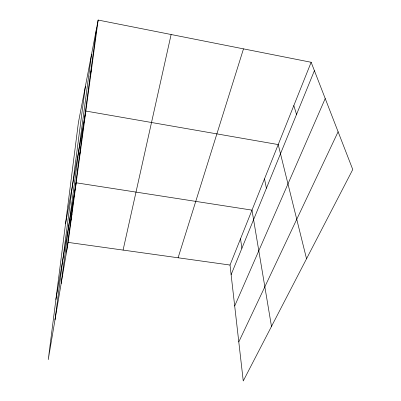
<?xml version="1.0" encoding="UTF-8"?>
<svg xmlns="http://www.w3.org/2000/svg" width="401" height="401" viewBox="0 0 401 401"><rect width="100%" height="100%" fill="white"/><g stroke="black" fill="none" stroke-linecap="round" stroke-linejoin="round"><path stroke-width="0.6" d="M54.982 319.923L85.423 86.14M61.147 283.592L91.538 54.361M66.501 252.079L96.626 27.955M98.15 20.05L78.395 122.626L48.245 359.632L68.14 242.404L98.15 20.05L311.151 62.275L352.755 169.523L243.252 380.95L230.019 265.041L311.151 62.275M70.335 223.517L71.985 213.918M55.889 299.517L76.185 182.801L251.988 210.124L271.487 326.439M79.157 157.924L80.791 148.666M65.508 223.938L85.864 111.057L278.219 144.571L306.534 258.765M90.09 76.586L91.669 68.075M123.082 250.089L171.122 34.516M178.099 257.783L243.492 48.862M231.116 274.685L314.404 70.666M234.695 305.998L325.221 98.546M238.795 341.913L338.113 131.779M68.14 242.404L230.019 265.041M293.823 105.583L296.539 114.425M264.5 178.861L266.409 188.244M240.54 238.745L241.868 248.349"/></g></svg>
